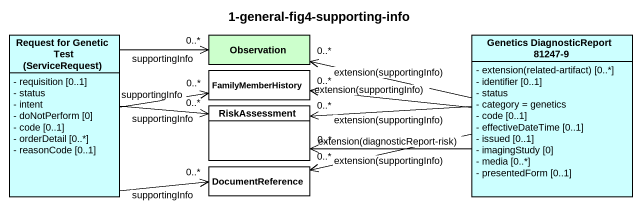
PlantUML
@startuml
title 1-general-fig4-supporting-info
hide circle
hide empty members
skinparam classAttributeIconSize 0
class "Request for Genetic Test (ServiceRequest)" as Request_for_Genetic_Test #CCFFFF {
  - requisition [0..1]
  - status
  - intent
  - doNotPerform [0]
  - code [0..1]
  - orderDetail [0..*]
  - reasonCode [0..1]
}
class Observation #CCFFCC
class "Genetics DiagnosticReport 81247-9" as Genetics_DiagnosticReport #CCFFFF {
  {field} - extension(related-artifact) [0..*]
  - identifier [0..1]
  - status
  - category = genetics
  - code [0..1]
  - effectiveDateTime [0..1]
  - issued [0..1]
  - imagingStudy [0]
  - media [0..*]
  - presentedForm [0..1]
}
class FamilyMemberHistory #FFFFFF
class RiskAssessment #FFFFFF
class DocumentReference #FFFFFF
Request_for_Genetic_Test -right-> "0..*" Observation : supportingInfo
Request_for_Genetic_Test -right-> "0..*" FamilyMemberHistory : supportingInfo
Request_for_Genetic_Test -right-> "0..*" RiskAssessment : supportingInfo
Request_for_Genetic_Test -right-> "0..*" DocumentReference : supportingInfo
Genetics_DiagnosticReport -left-> "0..*" Observation : extension(supportingInfo)
Genetics_DiagnosticReport -left-> "0..*" FamilyMemberHistory : extension(supportingInfo)
Genetics_DiagnosticReport -left-> "0..*" RiskAssessment : extension(supportingInfo)
Genetics_DiagnosticReport -left-> "0..*" RiskAssessment : extension(diagnosticReport-risk)
Genetics_DiagnosticReport -left-> "0..*" DocumentReference : extension(supportingInfo)
@enduml
